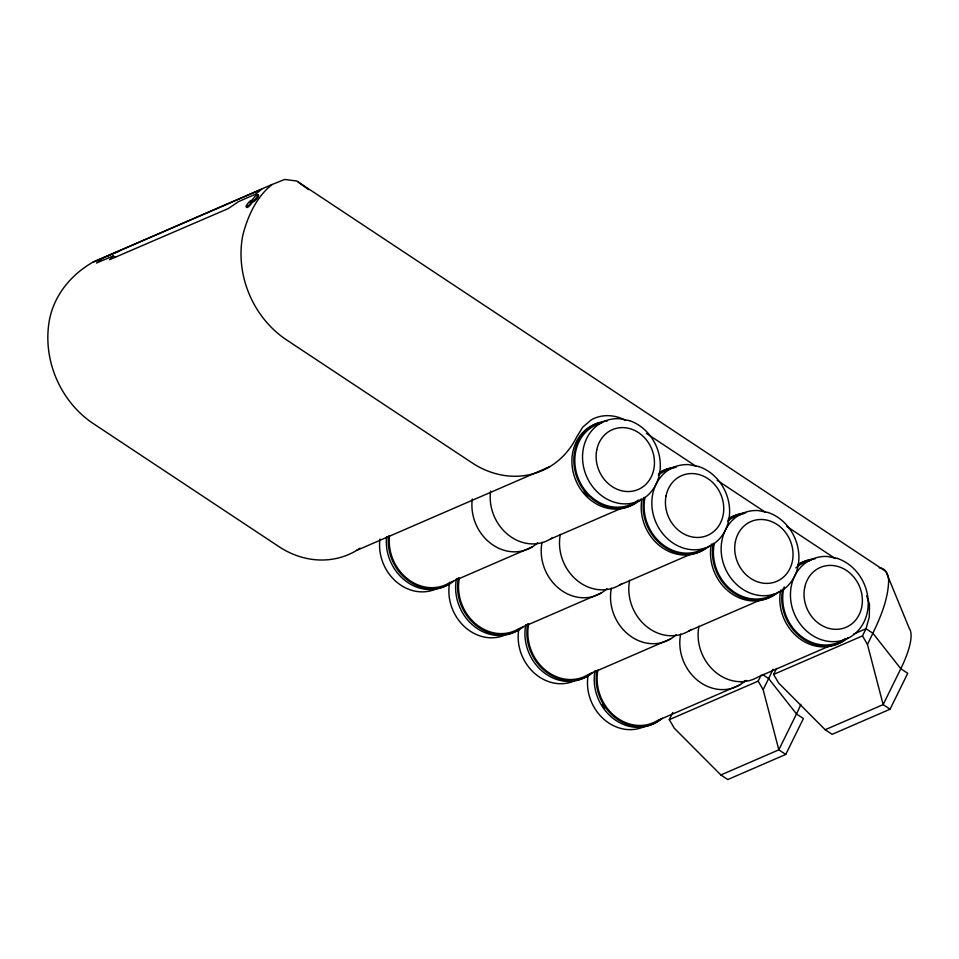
<?xml version="1.0" encoding="UTF-8"?>
<svg xmlns="http://www.w3.org/2000/svg" width="959" height="959" viewBox="0 0 959 959"><rect width="100%" height="100%" fill="white"/><g stroke="black" fill="none" stroke-linecap="round" stroke-linejoin="round"><path stroke-width="1.44" d="M762.849 674.716L768.627 678.54L796.485 713.94L803.414 718.543L785.757 754.433L727.797 779.559L720.868 774.968L674.285 728.205L669.298 719.658L672.834 712.477M669.298 719.658L758.161 681.13L761.11 675.148M785.757 754.433L778.828 749.842L763.148 689.677L768.627 678.54A99.88 28.89 -56.5 0 0 772.978 669.238M853.714 634.055L866.013 628.72L872.942 633.312L900.801 668.723L907.729 673.314L890.072 709.204L832.124 734.33L825.184 729.739L778.6 682.976L773.613 674.429L776.562 668.447M773.613 674.429L862.477 635.901L866.013 628.72L869.298 616.973L869.489 604.17L866.684 595.875M890.072 709.204L883.143 704.613L867.463 644.46C877.209 624.261 888.01 603.463 888.657 580.579A99.88 28.89 -56.5 0 0 879.247 567.848M825.184 729.739L883.143 704.613L900.801 668.723A65.14 18.844 -56.5 0 0 909.264 628.373L885.912 571.456L296.799 181.035L284.691 179.441L272.032 184.524C256.317 197.122 247.854 215.931 242.843 235.087A93.371 81.659 66.6 0 0 286.657 339.977L472.044 462.825A86.849 75.965 66.6 0 0 576.671 436.968L582.784 427.103L591.176 419.91C601.641 413.797 615.151 414.564 625.544 420.39M113.234 255.945L109.626 259.673L228.326 208.547L238.587 201.594L255.43 194.257L261.759 189.223L103.416 257.707L96.475 263.042L113.234 255.945L115.524 257.456M272.032 184.524L92.987 262.143C71.553 274.346 54.735 294.353 49.664 318.832A93.371 81.659 66.6 0 0 93.479 423.722L278.865 546.582A86.849 75.965 66.6 0 0 360.116 548.152M356.544 550.466L549.723 466.709M531.969 547.062L449.291 582.904A43.431 37.976 66.6 0 1 407.671 578.96A43.431 37.976 66.6 0 1 389.462 536.213M550.262 539.126L622.103 507.982M601.269 592.986L518.591 628.828A43.431 37.976 66.6 0 1 475.376 623.59A43.431 37.976 66.6 0 1 459.373 578.109M619.562 585.062L691.403 553.906M670.569 638.922L587.891 674.764A43.431 37.976 66.6 0 1 544.676 669.514A43.431 37.976 66.6 0 1 528.673 624.033M688.862 630.986L760.703 599.843M741.187 682.832L746.653 680.47M739.88 684.846L657.191 720.689A43.431 37.976 66.6 0 1 613.988 715.45A43.431 37.976 66.6 0 1 597.972 669.957M830.003 645.767L758.173 676.91A43.431 37.976 66.6 0 1 714.958 671.672A43.431 37.976 66.6 0 1 698.943 626.191M720.868 774.968L778.828 749.842L796.485 713.94A65.14 18.844 -56.5 0 0 800.837 704.326M119.743 250.946L92.987 262.143M646.414 433.408L696.102 466.338M717.212 480.327L765.654 512.43M786.764 526.419L835.205 558.522M298.261 182.15L308.582 189.654M862.477 635.901L867.463 644.46M758.161 681.13L763.148 689.677M251.57 201.042A4.339 1.019 -49.4 0 1 252.025 202.613A4.339 1.019 -49.4 0 1 248.141 207A4.339 1.019 -49.4 0 1 247.014 206.197M250.203 202.097A4.339 1.019 -49.4 0 1 250.934 201.474M257.288 195.576A4.339 1.019 -49.4 0 1 258.235 196.607A4.339 1.019 -49.4 0 1 254.483 201.102A4.339 1.019 -49.4 0 1 252.888 200.863M687.423 553.894A43.431 37.976 66.6 0 1 684.534 553.99M709.444 545.887A44.51 38.935 66.6 0 1 662.933 545.959A44.51 38.935 66.6 0 1 644.004 497.325M658.857 473.362A44.51 38.935 66.6 0 1 676.479 466.961M704.17 548.368A43.431 37.976 66.6 0 1 660.967 543.13A43.431 37.976 66.6 0 1 644.951 497.649M658.306 475.137A43.431 37.976 66.6 0 1 670.988 468.915M621.935 583.492A43.431 37.976 66.6 0 1 577.558 580.806A43.431 37.976 66.6 0 1 560.344 534.331M706.375 547.661A44.51 38.935 66.6 0 1 660.919 546.726A44.51 38.935 66.6 0 1 641.823 499.519M660.619 471.876A44.51 38.935 66.6 0 1 674.549 467.8M845.155 638.658A43.431 37.976 66.6 0 1 799.722 635.11A43.431 37.976 66.6 0 1 784.162 586.884M795.79 567.908A43.431 37.976 66.6 0 1 809.588 560.775M848.056 637.747A44.51 38.935 66.6 0 1 801.544 637.807A44.51 38.935 66.6 0 1 782.616 589.186M797.468 565.223A44.51 38.935 66.6 0 1 815.078 558.821M843.812 640.408A44.51 38.935 66.6 0 1 798.332 637.663A44.51 38.935 66.6 0 1 780.674 590.025M797.96 564.455A44.51 38.935 66.6 0 1 811.674 559.792M619.562 507.826A43.431 37.976 66.6 0 1 616.685 508.042M587.675 496.163A43.431 37.976 66.6 0 1 583.911 492.063M584.882 431.922A43.431 37.976 66.6 0 1 587.064 430.04M638.382 500.011A43.431 37.976 66.6 0 1 579.584 481.322A43.431 37.976 66.6 0 1 601.677 422.991M641.247 498.968A44.51 38.935 66.6 0 1 578.037 480.243A44.51 38.935 66.6 0 1 607.179 421.037M552.636 537.567A43.431 37.976 66.6 0 1 509.337 535.721A43.431 37.976 66.6 0 1 490.588 491.08M638.214 500.802A44.51 38.935 66.6 0 1 577.162 483.336A44.51 38.935 66.6 0 1 599.447 422.787M756.735 599.819A43.431 37.976 66.6 0 1 753.834 599.914M778.756 591.823A44.51 38.935 66.6 0 1 732.232 591.883A44.51 38.935 66.6 0 1 713.304 543.25M728.169 519.287A44.51 38.935 66.6 0 1 745.778 512.885M773.481 594.292A43.431 37.976 66.6 0 1 730.267 589.054A43.431 37.976 66.6 0 1 714.251 543.573M727.605 521.061A43.431 37.976 66.6 0 1 740.288 514.851M691.235 629.416A43.431 37.976 66.6 0 1 646.869 626.742A43.431 37.976 66.6 0 1 629.643 580.255M774.5 594.484A44.51 38.935 66.6 0 1 729.02 591.739A44.51 38.935 66.6 0 1 711.374 544.089M728.66 518.519A44.51 38.935 66.6 0 1 743.848 513.724M517.189 630.614A44.51 38.935 66.6 0 1 472.895 625.244A44.51 38.935 66.6 0 1 456.484 578.625M501.845 634.355A43.431 37.976 66.6 0 1 498.944 634.438M505.141 634.978A43.431 37.976 66.6 0 1 463.952 626.179A43.431 37.976 66.6 0 1 449.711 582.293M606.975 588.682A43.431 37.976 66.6 0 1 561.147 590.169A43.431 37.976 66.6 0 1 542.051 542.267M522.727 627.282A44.51 38.935 66.6 0 1 476.707 625.927A44.51 38.935 66.6 0 1 458.414 577.786M660.535 719.046A44.51 38.935 66.6 0 1 614.024 719.106A44.51 38.935 66.6 0 1 595.095 670.473M604.506 708.066A43.431 37.976 66.6 0 1 602.168 704.505M646.306 725.579A43.431 37.976 66.6 0 1 604.242 719.562A43.431 37.976 66.6 0 1 588.071 675.472M745.575 680.53A43.431 37.976 66.6 0 1 699.758 682.017A43.431 37.976 66.6 0 1 680.65 634.115M662.465 718.207A44.51 38.935 66.6 0 1 616.517 718.675A44.51 38.935 66.6 0 1 596.774 671M591.235 673.11A44.51 38.935 66.6 0 1 544.712 673.182A44.51 38.935 66.6 0 1 525.784 624.549M574.453 680.902A43.431 37.976 66.6 0 1 533.755 672.583A43.431 37.976 66.6 0 1 518.771 629.548M676.275 634.606A43.431 37.976 66.6 0 1 630.459 636.093A43.431 37.976 66.6 0 1 611.351 588.191M593.165 672.271A44.51 38.935 66.6 0 1 546.654 672.343A44.51 38.935 66.6 0 1 527.726 623.71M450.31 583.084A44.51 38.935 66.6 0 1 406.508 581.61A44.51 38.935 66.6 0 1 386.561 536.836M432.533 588.418A43.431 37.976 66.6 0 1 429.644 588.514M437.136 588.442A43.431 37.976 66.6 0 1 396.259 581.717A43.431 37.976 66.6 0 1 379.956 539.03M537.675 542.746A43.431 37.976 66.6 0 1 492.962 545.012A43.431 37.976 66.6 0 1 472.296 499.004M453.415 581.358A44.51 38.935 66.6 0 1 409.097 581.238A44.51 38.935 66.6 0 1 388.491 535.997M629.512 420.641L619.394 418.687A43.431 37.976 66.6 0 0 587.076 477.486A43.431 37.976 66.6 0 0 652.48 490.109A43.431 37.976 66.6 0 0 629.512 420.641M698.811 466.565L688.694 464.624A43.431 37.976 66.6 0 0 656.376 523.422A43.431 37.976 66.6 0 0 721.779 536.033A43.431 37.976 66.6 0 0 698.811 466.565M768.123 512.502L757.994 510.548A43.431 37.976 66.6 0 0 725.687 569.346A43.431 37.976 66.6 0 0 791.079 581.957A43.431 37.976 66.6 0 0 768.123 512.502M837.423 558.426L827.293 556.472A43.431 37.976 66.6 0 0 794.987 615.27A43.431 37.976 66.6 0 0 860.391 627.893A43.431 37.976 66.6 0 0 837.423 558.426M254.087 200.359A4.339 1.019 -49.4 0 0 257.899 194.713A4.339 1.019 -49.4 0 0 253.092 198.789A4.339 1.019 -49.4 0 0 254.087 200.359M247.734 206.281A4.339 1.019 -49.4 0 0 251.929 200.503A4.339 1.019 -49.4 0 0 247.362 204.039A4.339 1.019 -49.4 0 0 247.734 206.281M666.061 495.851A32.57 28.482 66.6 0 0 703.594 536.728A32.57 28.482 66.6 0 0 714.107 483.971A32.57 28.482 66.6 0 0 666.061 495.851M804.661 587.699A32.57 28.482 66.6 0 0 842.206 628.589A32.57 28.482 66.6 0 0 852.719 575.82A32.57 28.482 66.6 0 0 804.661 587.699M596.75 449.915A32.57 28.482 66.6 0 0 634.295 490.804A32.57 28.482 66.6 0 0 644.808 438.035A32.57 28.482 66.6 0 0 596.75 449.915M735.361 541.775A32.57 28.482 66.6 0 0 772.906 582.652A32.57 28.482 66.6 0 0 783.407 529.895A32.57 28.482 66.6 0 0 735.361 541.775"/></g></svg>
